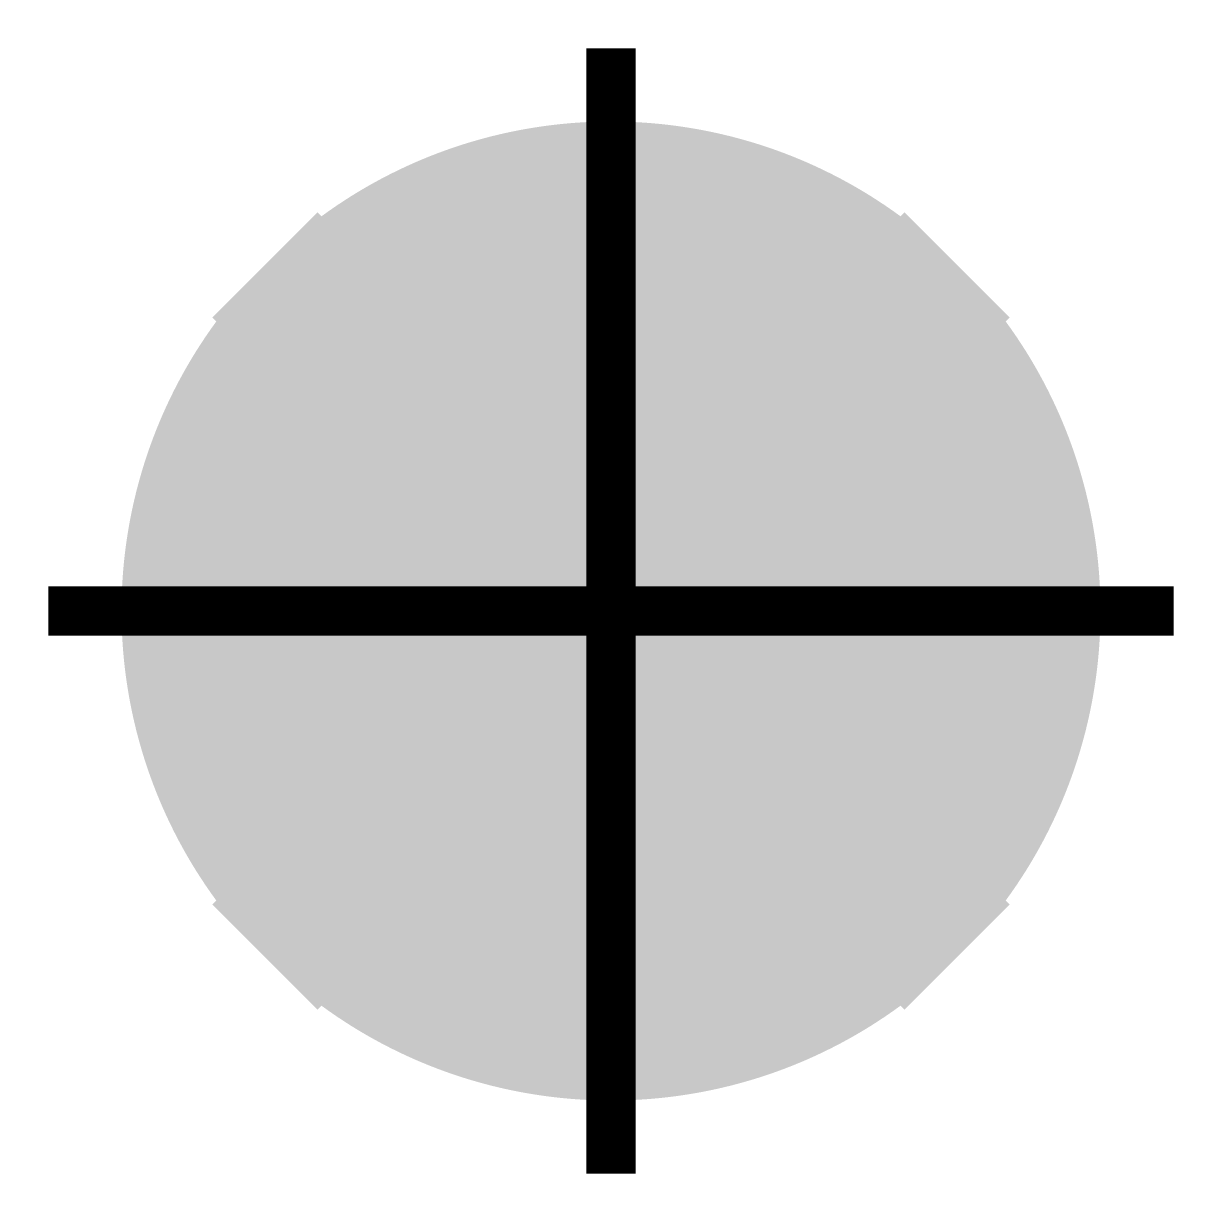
# Model space of a CAD drawing. Header units: inches. Extents: x -0.142 to 0.142, y -0.142 to 0.142.
import ezdxf

# ---------------------------------------------------------------- set-up
doc = ezdxf.new("R2010")
doc.units = ezdxf.units.IN
doc.header["$MEASUREMENT"] = 0

msp = doc.modelspace()

# ---------------------------------------------------------------- hatches: boundary and pattern name
at = {"true_color": 0xffffff}
h = msp.add_hatch(color=7, dxfattribs=at)
h.dxf.hatch_style = 1
h.paths.add_polyline_path([(-0.006, 0.11837, 0.14661), (-0.07011, 0.09556), (-0.006, 0.03146)])
h = msp.add_hatch(color=7, dxfattribs=at)
h.dxf.hatch_style = 1
h.paths.add_polyline_path([(0.07011, 0.09556, 0.14661), (0.006, 0.11837), (0.006, 0.03146)])
h = msp.add_hatch(color=20)
h.dxf.hatch_style = 1
h.paths.add_polyline_path([(0.09654, 0.07108), (0.07108, 0.09654), (0, 0.02546), (-0.07108, 0.09654), (-0.09654, 0.07108), (-0.02546, 0), (-0.09654, -0.07108), (-0.07108, -0.09654), (0, -0.02546), (0.07108, -0.09654), (0.09654, -0.07108), (0.02546, 0)])
h = msp.add_hatch(color=7, dxfattribs=at)
h.dxf.hatch_style = 1
h.paths.add_polyline_path([(-0.09556, 0.07011, 0.14661), (-0.11837, 0.006), (-0.03146, 0.006)])
h = msp.add_hatch(color=7, dxfattribs=at)
h.dxf.hatch_style = 1
h.paths.add_polyline_path([(0.09556, 0.07011), (0.03146, 0.006), (0.11837, 0.006, 0.14661)])
h = msp.add_hatch(color=7, dxfattribs=at)
h.dxf.hatch_style = 1
h.paths.add_polyline_path([(-0.03146, -0.006), (-0.11837, -0.006, 0.14661), (-0.09556, -0.07011)])
h = msp.add_hatch(color=7, dxfattribs=at)
h.dxf.hatch_style = 1
h.paths.add_polyline_path([(0.11837, -0.006), (0.03146, -0.006), (0.09556, -0.07011, 0.14661)])
h = msp.add_hatch(color=7, dxfattribs=at)
h.dxf.hatch_style = 1
h.paths.add_polyline_path([(-0.006, -0.03146), (-0.07011, -0.09556, 0.14661), (-0.006, -0.11837)])
h = msp.add_hatch(color=7, dxfattribs=at)
h.dxf.hatch_style = 1
h.paths.add_polyline_path([(0.006, -0.03146), (0.006, -0.11837, 0.14661), (0.07011, -0.09556)])

# ---------------------------------------------------------------- linework, layer by layer
at = {"color": 7, "const_width": 0.012}
for points in [[(0, 0.13625), (0, -0.13625)], [(-0.13625, 0), (0.13625, 0)]]:
    msp.add_lwpolyline(points, dxfattribs=at)

doc.saveas('drawing.dxf')
